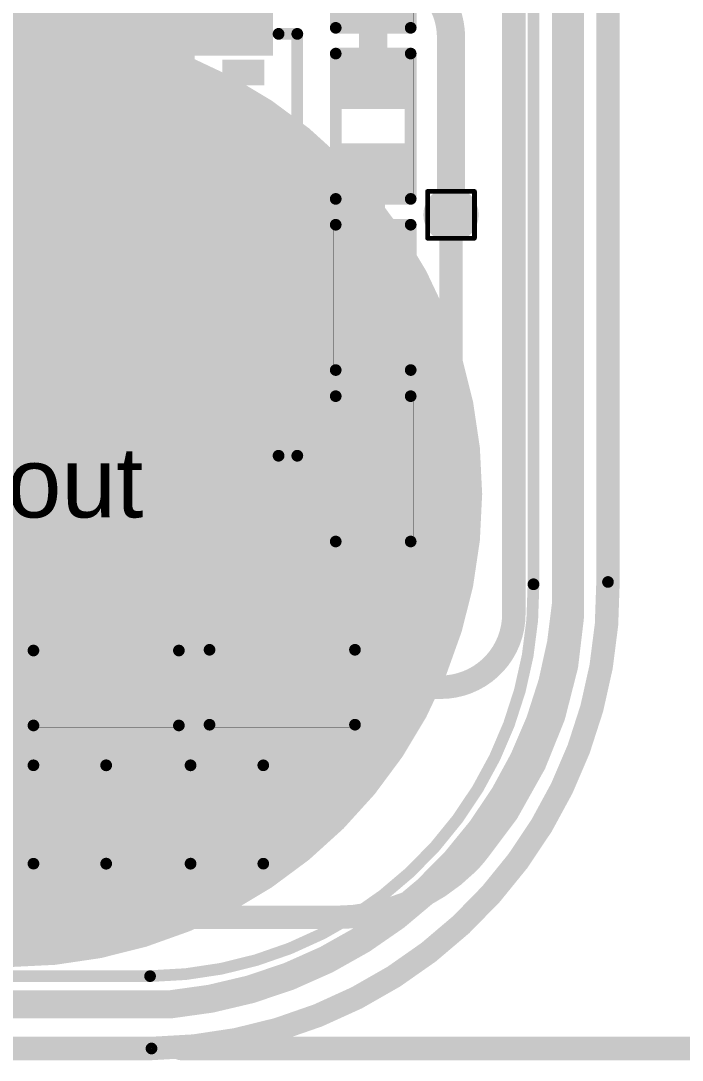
# Model space of a CAD drawing. Header units: inches. Extents: x 3 to 457, y -41 to 239.
# Drawn here: x 216.36 to 223.52, y -2.87 to 8.4 of the extents above; entities that cross this region are included whole.
import ezdxf

# ---------------------------------------------------------------- set-up
doc = ezdxf.new("R2010")
doc.units = ezdxf.units.IN
for name, color, linetype in [('Board Outline', 216, 'Continuous'), ('Bottom Layer', 5, 'Continuous'), ('Bottom Overlay', 54, 'Continuous'), ('Bottom Paste', 16, 'Continuous'), ('Bottom Solder', 6, 'Continuous'), ('Dimension', 6, 'Continuous'), ('Drill Drawing', 1, 'Continuous'), ('Fabrication', 76, 'Continuous'), ('Top Layer', 1, 'Continuous'), ('Top Overlay', 2, 'Continuous'), ('Top Paste', 8, 'Continuous'), ('Top Solder', 216, 'Continuous'), ('Via Holes', 16, 'Continuous')]:
    doc.layers.add(name, color=color, linetype=linetype)
doc.styles.add('Arial', font='', dxfattribs={"height": 0.2})
doc.styles.get('Arial').set_extended_font_data('Arial')

# ---------------------------------------------------------------- blocks, each defined once
blk = doc.blocks.new('TSSOP_14_113')
at = {"layer": 'Top Layer'}
for points in [[(-3.65, 2.175), (-2.15, 2.175), (-2.15, 1.725), (-3.65, 1.725)], [(2.15, 2.175), (3.65, 2.175), (3.65, 1.725), (2.15, 1.725)], [(-3.65, 1.525), (-2.15, 1.525), (-2.15, 1.075), (-3.65, 1.075)], [(2.15, 1.525), (3.65, 1.525), (3.65, 1.075), (2.15, 1.075)], [(-3.65, 0.875), (-2.15, 0.875), (-2.15, 0.425), (-3.65, 0.425)], [(2.15, 0.875), (3.65, 0.875), (3.65, 0.425), (2.15, 0.425)], [(-3.65, 0.225), (-2.15, 0.225), (-2.15, -0.225), (-3.65, -0.225)], [(2.15, 0.225), (3.65, 0.225), (3.65, -0.225), (2.15, -0.225)], [(-3.65, -0.425), (-2.15, -0.425), (-2.15, -0.875), (-3.65, -0.875)], [(2.15, -0.425), (3.65, -0.425), (3.65, -0.875), (2.15, -0.875)], [(-3.65, -1.075), (-2.15, -1.075), (-2.15, -1.525), (-3.65, -1.525)], [(2.15, -1.075), (3.65, -1.075), (3.65, -1.525), (2.15, -1.525)], [(-3.65, -1.725), (-2.15, -1.725), (-2.15, -2.175), (-3.65, -2.175)], [(2.15, -1.725), (3.65, -1.725), (3.65, -2.175), (2.15, -2.175)]]:
    blk.add_hatch(color=1, dxfattribs=at).paths.add_polyline_path(points)
at = {"layer": 'Top Overlay'}
blk.add_hatch(color=2, dxfattribs=at).paths.add_polyline_path([(-2.005, 1.727), (-1.725, 1.727), (-1.725, 2.184), (-2.005, 2.184)])
at = {"layer": 'Top Paste'}
for points in [[(-3.65, 2.175), (-2.15, 2.175), (-2.15, 1.725), (-3.65, 1.725)], [(2.15, 2.175), (3.65, 2.175), (3.65, 1.725), (2.15, 1.725)], [(-3.65, 1.525), (-2.15, 1.525), (-2.15, 1.075), (-3.65, 1.075)], [(2.15, 1.525), (3.65, 1.525), (3.65, 1.075), (2.15, 1.075)], [(-3.65, 0.875), (-2.15, 0.875), (-2.15, 0.425), (-3.65, 0.425)], [(2.15, 0.875), (3.65, 0.875), (3.65, 0.425), (2.15, 0.425)], [(-3.65, 0.225), (-2.15, 0.225), (-2.15, -0.225), (-3.65, -0.225)], [(2.15, 0.225), (3.65, 0.225), (3.65, -0.225), (2.15, -0.225)], [(-3.65, -0.425), (-2.15, -0.425), (-2.15, -0.875), (-3.65, -0.875)], [(2.15, -0.425), (3.65, -0.425), (3.65, -0.875), (2.15, -0.875)], [(-3.65, -1.075), (-2.15, -1.075), (-2.15, -1.525), (-3.65, -1.525)], [(2.15, -1.075), (3.65, -1.075), (3.65, -1.525), (2.15, -1.525)], [(-3.65, -1.725), (-2.15, -1.725), (-2.15, -2.175), (-3.65, -2.175)], [(2.15, -1.725), (3.65, -1.725), (3.65, -2.175), (2.15, -2.175)]]:
    blk.add_hatch(color=8, dxfattribs=at).paths.add_polyline_path(points)
at = {"layer": 'Top Solder'}
for points in [[(-3.752, 2.277), (-2.048, 2.277), (-2.048, 1.623), (-3.752, 1.623)], [(2.048, 2.277), (3.752, 2.277), (3.752, 1.623), (2.048, 1.623)], [(-3.752, 1.627), (-2.048, 1.627), (-2.048, 0.973), (-3.752, 0.973)], [(2.048, 1.627), (3.752, 1.627), (3.752, 0.973), (2.048, 0.973)], [(-3.752, 0.977), (-2.048, 0.977), (-2.048, 0.323), (-3.752, 0.323)], [(2.048, 0.977), (3.752, 0.977), (3.752, 0.323), (2.048, 0.323)], [(-3.752, 0.327), (-2.048, 0.327), (-2.048, -0.327), (-3.752, -0.327)], [(2.048, 0.327), (3.752, 0.327), (3.752, -0.327), (2.048, -0.327)], [(-3.752, -0.323), (-2.048, -0.323), (-2.048, -0.977), (-3.752, -0.977)], [(2.048, -0.323), (3.752, -0.323), (3.752, -0.977), (2.048, -0.977)], [(-3.752, -0.973), (-2.048, -0.973), (-2.048, -1.627), (-3.752, -1.627)], [(2.048, -0.973), (3.752, -0.973), (3.752, -1.627), (2.048, -1.627)], [(-3.752, -1.623), (-2.048, -1.623), (-2.048, -2.277), (-3.752, -2.277)], [(2.048, -1.623), (3.752, -1.623), (3.752, -2.277), (2.048, -2.277)]]:
    blk.add_hatch(color=216, dxfattribs=at).paths.add_polyline_path(points)
at = {"layer": 'Top Overlay'}
for points in [[(2.288, 2.54, 0.127, 0.127, 0), (-2.284, 2.54, 0.127, 0.127, 0)], [(-2.284, 2.337, 0.127, 0.127, 0), (-2.284, 2.54, 0.127, 0.127, 0)], [(2.288, 2.337, 0.127, 0.127, 0), (2.288, 2.54, 0.127, 0.127, 0)], [(-3.884, 1.956, 0.2, 0.2, 0), (-4.011, 2.083, 0.2, 0.2, 0)], [(-4.011, 1.829, 0.2, 0.2, 0), (-4.011, 2.083, 0.2, 0.2, 0)], [(-4.011, 1.829, 0.2, 0.2, 0), (-3.884, 1.956, 0.2, 0.2, 0)], [(-2.284, -2.54, 0.127, 0.127, 0), (-2.284, -2.337, 0.127, 0.127, 0)], [(2.288, -2.54, 0.127, 0.127, 0), (2.288, -2.337, 0.127, 0.127, 0)], [(2.288, -2.54, 0.127, 0.127, 0), (-2.284, -2.54, 0.127, 0.127, 0)]]:
    blk.add_lwpolyline(points, format="xyseb", dxfattribs=at)
for points in [[(-2.316, 2.54, 0.0635, 0.0635, 1), (-2.252, 2.54, 0.0635, 0.0635, 1)], [(-2.316, 2.54, 0.0635, 0.0635, 1), (-2.252, 2.54, 0.0635, 0.0635, 1)], [(2.256, 2.54, 0.0635, 0.0635, 1), (2.32, 2.54, 0.0635, 0.0635, 1)], [(2.256, 2.54, 0.0635, 0.0635, 1), (2.32, 2.54, 0.0635, 0.0635, 1)], [(-2.316, 2.337, 0.0635, 0.0635, 1), (-2.252, 2.337, 0.0635, 0.0635, 1)], [(2.256, 2.337, 0.0635, 0.0635, 1), (2.32, 2.337, 0.0635, 0.0635, 1)], [(-4.061, 2.083, 0.1, 0.1, 1), (-3.961, 2.083, 0.1, 0.1, 1)], [(-4.061, 2.083, 0.1, 0.1, 1), (-3.961, 2.083, 0.1, 0.1, 1)], [(-3.934, 1.956, 0.1, 0.1, 1), (-3.834, 1.956, 0.1, 0.1, 1)], [(-3.934, 1.956, 0.1, 0.1, 1), (-3.834, 1.956, 0.1, 0.1, 1)], [(-4.061, 1.829, 0.1, 0.1, 1), (-3.961, 1.829, 0.1, 0.1, 1)], [(-4.061, 1.829, 0.1, 0.1, 1), (-3.961, 1.829, 0.1, 0.1, 1)], [(-2.316, -2.337, 0.0635, 0.0635, 1), (-2.252, -2.337, 0.0635, 0.0635, 1)], [(2.256, -2.337, 0.0635, 0.0635, 1), (2.32, -2.337, 0.0635, 0.0635, 1)], [(-2.316, -2.54, 0.0635, 0.0635, 1), (-2.252, -2.54, 0.0635, 0.0635, 1)], [(-2.316, -2.54, 0.0635, 0.0635, 1), (-2.252, -2.54, 0.0635, 0.0635, 1)], [(2.256, -2.54, 0.0635, 0.0635, 1), (2.32, -2.54, 0.0635, 0.0635, 1)], [(2.256, -2.54, 0.0635, 0.0635, 1), (2.32, -2.54, 0.0635, 0.0635, 1)]]:
    blk.add_lwpolyline(points, format="xyseb", close=True, dxfattribs=at)
blk = doc.blocks.new('R___0402_223')
at = {"layer": 'Top Layer'}
for points in [[(-0.699, -0.318), (-0.699, 0.318), (-0.241, 0.318), (-0.241, -0.318)], [(0.241, -0.318), (0.241, 0.318), (0.699, 0.318), (0.699, -0.318)]]:
    blk.add_hatch(color=1, dxfattribs=at).paths.add_polyline_path(points)
at = {"layer": 'Top Paste'}
for points in [[(-0.699, -0.318), (-0.699, 0.318), (-0.241, 0.318), (-0.241, -0.318)], [(0.241, -0.318), (0.241, 0.318), (0.699, 0.318), (0.699, -0.318)]]:
    blk.add_hatch(color=8, dxfattribs=at).paths.add_polyline_path(points)
at = {"layer": 'Top Solder'}
for points in [[(-0.754, -0.373), (-0.754, 0.373), (-0.186, 0.373), (-0.186, -0.373)], [(0.186, -0.373), (0.186, 0.373), (0.754, 0.373), (0.754, -0.373)]]:
    blk.add_hatch(color=216, dxfattribs=at).paths.add_polyline_path(points)
at = {"layer": 'Top Overlay'}
for points in [[(-0.787, -0.406, 0.127, 0.127, 0), (-0.787, 0.406, 0.127, 0.127, 0)], [(-0.787, 0.406, 0.127, 0.127, 0), (0.787, 0.406, 0.127, 0.127, 0)], [(0.787, -0.406, 0.127, 0.127, 0), (0.787, 0.406, 0.127, 0.127, 0)], [(-0.787, -0.406, 0.127, 0.127, 0), (0.787, -0.406, 0.127, 0.127, 0)], [(-0.813, -0.432, 0.00323, 0.00323, 0), (0.813, -0.432, 0.00323, 0.00323, 0)]]:
    blk.add_lwpolyline(points, format="xyseb", dxfattribs=at)
for points in [[(-0.819, 0.406, 0.0635, 0.0635, 1), (-0.756, 0.406, 0.0635, 0.0635, 1)], [(-0.819, 0.406, 0.0635, 0.0635, 1), (-0.756, 0.406, 0.0635, 0.0635, 1)], [(0.756, 0.406, 0.0635, 0.0635, 1), (0.819, 0.406, 0.0635, 0.0635, 1)], [(0.756, 0.406, 0.0635, 0.0635, 1), (0.819, 0.406, 0.0635, 0.0635, 1)], [(-0.819, -0.406, 0.0635, 0.0635, 1), (-0.756, -0.406, 0.0635, 0.0635, 1)], [(-0.819, -0.406, 0.0635, 0.0635, 1), (-0.756, -0.406, 0.0635, 0.0635, 1)], [(-0.814, -0.432, 0.00161, 0.00161, 1), (-0.812, -0.432, 0.00161, 0.00161, 1)], [(0.756, -0.406, 0.0635, 0.0635, 1), (0.819, -0.406, 0.0635, 0.0635, 1)], [(0.756, -0.406, 0.0635, 0.0635, 1), (0.819, -0.406, 0.0635, 0.0635, 1)], [(0.812, -0.432, 0.00161, 0.00161, 1), (0.814, -0.432, 0.00161, 0.00161, 1)]]:
    blk.add_lwpolyline(points, format="xyseb", close=True, dxfattribs=at)
blk = doc.blocks.new('R___0402_224')
at = {"layer": 'Top Layer'}
for points in [[(-0.699, -0.318), (-0.699, 0.318), (-0.241, 0.318), (-0.241, -0.318)], [(0.241, -0.318), (0.241, 0.318), (0.699, 0.318), (0.699, -0.318)]]:
    blk.add_hatch(color=1, dxfattribs=at).paths.add_polyline_path(points)
at = {"layer": 'Top Paste'}
for points in [[(-0.699, -0.318), (-0.699, 0.318), (-0.241, 0.318), (-0.241, -0.318)], [(0.241, -0.318), (0.241, 0.318), (0.699, 0.318), (0.699, -0.318)]]:
    blk.add_hatch(color=8, dxfattribs=at).paths.add_polyline_path(points)
at = {"layer": 'Top Solder'}
for points in [[(-0.754, -0.373), (-0.754, 0.373), (-0.186, 0.373), (-0.186, -0.373)], [(0.186, -0.373), (0.186, 0.373), (0.754, 0.373), (0.754, -0.373)]]:
    blk.add_hatch(color=216, dxfattribs=at).paths.add_polyline_path(points)
at = {"layer": 'Top Overlay'}
for points in [[(-0.787, 0.406, 0.127, 0.127, 0), (-0.787, -0.406, 0.127, 0.127, 0)], [(-0.787, 0.406, 0.127, 0.127, 0), (0.787, 0.406, 0.127, 0.127, 0)], [(0.787, 0.406, 0.127, 0.127, 0), (0.787, -0.406, 0.127, 0.127, 0)], [(-0.787, -0.406, 0.127, 0.127, 0), (0.787, -0.406, 0.127, 0.127, 0)], [(-0.813, -0.432, 0.00323, 0.00323, 0), (0.813, -0.432, 0.00323, 0.00323, 0)]]:
    blk.add_lwpolyline(points, format="xyseb", dxfattribs=at)
for points in [[(-0.819, 0.406, 0.0635, 0.0635, 1), (-0.756, 0.406, 0.0635, 0.0635, 1)], [(-0.819, 0.406, 0.0635, 0.0635, 1), (-0.756, 0.406, 0.0635, 0.0635, 1)], [(0.756, 0.406, 0.0635, 0.0635, 1), (0.819, 0.406, 0.0635, 0.0635, 1)], [(0.756, 0.406, 0.0635, 0.0635, 1), (0.819, 0.406, 0.0635, 0.0635, 1)], [(-0.819, -0.406, 0.0635, 0.0635, 1), (-0.756, -0.406, 0.0635, 0.0635, 1)], [(-0.819, -0.406, 0.0635, 0.0635, 1), (-0.756, -0.406, 0.0635, 0.0635, 1)], [(-0.814, -0.432, 0.00161, 0.00161, 1), (-0.812, -0.432, 0.00161, 0.00161, 1)], [(0.756, -0.406, 0.0635, 0.0635, 1), (0.819, -0.406, 0.0635, 0.0635, 1)], [(0.756, -0.406, 0.0635, 0.0635, 1), (0.819, -0.406, 0.0635, 0.0635, 1)], [(0.812, -0.432, 0.00161, 0.00161, 1), (0.814, -0.432, 0.00161, 0.00161, 1)]]:
    blk.add_lwpolyline(points, format="xyseb", close=True, dxfattribs=at)
blk = doc.blocks.new('R___0402_225')
at = {"layer": 'Top Layer'}
for points in [[(-0.699, -0.318), (-0.699, 0.318), (-0.241, 0.318), (-0.241, -0.318)], [(0.241, -0.318), (0.241, 0.318), (0.699, 0.318), (0.699, -0.318)]]:
    blk.add_hatch(color=1, dxfattribs=at).paths.add_polyline_path(points)
at = {"layer": 'Top Paste'}
for points in [[(-0.699, -0.318), (-0.699, 0.318), (-0.241, 0.318), (-0.241, -0.318)], [(0.241, -0.318), (0.241, 0.318), (0.699, 0.318), (0.699, -0.318)]]:
    blk.add_hatch(color=8, dxfattribs=at).paths.add_polyline_path(points)
at = {"layer": 'Top Solder'}
for points in [[(-0.754, -0.373), (-0.754, 0.373), (-0.186, 0.373), (-0.186, -0.373)], [(0.186, -0.373), (0.186, 0.373), (0.754, 0.373), (0.754, -0.373)]]:
    blk.add_hatch(color=216, dxfattribs=at).paths.add_polyline_path(points)
at = {"layer": 'Top Overlay'}
for points in [[(-0.787, -0.406, 0.127, 0.127, 0), (-0.787, 0.406, 0.127, 0.127, 0)], [(-0.787, 0.406, 0.127, 0.127, 0), (0.787, 0.406, 0.127, 0.127, 0)], [(0.787, -0.406, 0.127, 0.127, 0), (0.787, 0.406, 0.127, 0.127, 0)], [(-0.787, -0.406, 0.127, 0.127, 0), (0.787, -0.406, 0.127, 0.127, 0)], [(-0.813, -0.432, 0.00323, 0.00323, 0), (0.813, -0.432, 0.00323, 0.00323, 0)]]:
    blk.add_lwpolyline(points, format="xyseb", dxfattribs=at)
for points in [[(-0.819, 0.406, 0.0635, 0.0635, 1), (-0.756, 0.406, 0.0635, 0.0635, 1)], [(-0.819, 0.406, 0.0635, 0.0635, 1), (-0.756, 0.406, 0.0635, 0.0635, 1)], [(0.756, 0.406, 0.0635, 0.0635, 1), (0.819, 0.406, 0.0635, 0.0635, 1)], [(0.756, 0.406, 0.0635, 0.0635, 1), (0.819, 0.406, 0.0635, 0.0635, 1)], [(-0.819, -0.406, 0.0635, 0.0635, 1), (-0.756, -0.406, 0.0635, 0.0635, 1)], [(-0.819, -0.406, 0.0635, 0.0635, 1), (-0.756, -0.406, 0.0635, 0.0635, 1)], [(-0.814, -0.432, 0.00161, 0.00161, 1), (-0.812, -0.432, 0.00161, 0.00161, 1)], [(0.756, -0.406, 0.0635, 0.0635, 1), (0.819, -0.406, 0.0635, 0.0635, 1)], [(0.756, -0.406, 0.0635, 0.0635, 1), (0.819, -0.406, 0.0635, 0.0635, 1)], [(0.812, -0.432, 0.00161, 0.00161, 1), (0.814, -0.432, 0.00161, 0.00161, 1)]]:
    blk.add_lwpolyline(points, format="xyseb", close=True, dxfattribs=at)
blk = doc.blocks.new('R___0402_229')
at = {"layer": 'Top Layer'}
for points in [[(-0.699, -0.318), (-0.699, 0.318), (-0.241, 0.318), (-0.241, -0.318)], [(0.241, -0.318), (0.241, 0.318), (0.699, 0.318), (0.699, -0.318)]]:
    blk.add_hatch(color=1, dxfattribs=at).paths.add_polyline_path(points)
at = {"layer": 'Top Paste'}
for points in [[(-0.699, -0.318), (-0.699, 0.318), (-0.241, 0.318), (-0.241, -0.318)], [(0.241, -0.318), (0.241, 0.318), (0.699, 0.318), (0.699, -0.318)]]:
    blk.add_hatch(color=8, dxfattribs=at).paths.add_polyline_path(points)
at = {"layer": 'Top Solder'}
for points in [[(-0.754, -0.373), (-0.754, 0.373), (-0.186, 0.373), (-0.186, -0.373)], [(0.186, -0.373), (0.186, 0.373), (0.754, 0.373), (0.754, -0.373)]]:
    blk.add_hatch(color=216, dxfattribs=at).paths.add_polyline_path(points)
at = {"layer": 'Top Overlay'}
for points in [[(-0.787, 0.406, 0.127, 0.127, 0), (-0.787, -0.406, 0.127, 0.127, 0)], [(-0.787, 0.406, 0.127, 0.127, 0), (0.787, 0.406, 0.127, 0.127, 0)], [(0.787, 0.406, 0.127, 0.127, 0), (0.787, -0.406, 0.127, 0.127, 0)], [(-0.787, -0.406, 0.127, 0.127, 0), (0.787, -0.406, 0.127, 0.127, 0)], [(-0.813, -0.432, 0.00323, 0.00323, 0), (0.813, -0.432, 0.00323, 0.00323, 0)]]:
    blk.add_lwpolyline(points, format="xyseb", dxfattribs=at)
for points in [[(-0.819, 0.406, 0.0635, 0.0635, 1), (-0.756, 0.406, 0.0635, 0.0635, 1)], [(-0.819, 0.406, 0.0635, 0.0635, 1), (-0.756, 0.406, 0.0635, 0.0635, 1)], [(0.756, 0.406, 0.0635, 0.0635, 1), (0.819, 0.406, 0.0635, 0.0635, 1)], [(0.756, 0.406, 0.0635, 0.0635, 1), (0.819, 0.406, 0.0635, 0.0635, 1)], [(-0.819, -0.406, 0.0635, 0.0635, 1), (-0.756, -0.406, 0.0635, 0.0635, 1)], [(-0.819, -0.406, 0.0635, 0.0635, 1), (-0.756, -0.406, 0.0635, 0.0635, 1)], [(-0.814, -0.432, 0.00161, 0.00161, 1), (-0.812, -0.432, 0.00161, 0.00161, 1)], [(0.756, -0.406, 0.0635, 0.0635, 1), (0.819, -0.406, 0.0635, 0.0635, 1)], [(0.756, -0.406, 0.0635, 0.0635, 1), (0.819, -0.406, 0.0635, 0.0635, 1)], [(0.812, -0.432, 0.00161, 0.00161, 1), (0.814, -0.432, 0.00161, 0.00161, 1)]]:
    blk.add_lwpolyline(points, format="xyseb", close=True, dxfattribs=at)
blk = doc.blocks.new('R___0402_230')
at = {"layer": 'Top Layer'}
for points in [[(-0.699, -0.318), (-0.699, 0.317), (-0.241, 0.317), (-0.241, -0.318)], [(0.241, -0.318), (0.241, 0.317), (0.699, 0.317), (0.699, -0.318)]]:
    blk.add_hatch(color=1, dxfattribs=at).paths.add_polyline_path(points)
at = {"layer": 'Top Paste'}
for points in [[(-0.699, -0.318), (-0.699, 0.317), (-0.241, 0.317), (-0.241, -0.318)], [(0.241, -0.318), (0.241, 0.317), (0.699, 0.317), (0.699, -0.318)]]:
    blk.add_hatch(color=8, dxfattribs=at).paths.add_polyline_path(points)
at = {"layer": 'Top Solder'}
for points in [[(-0.754, -0.373), (-0.754, 0.373), (-0.186, 0.373), (-0.186, -0.373)], [(0.186, -0.373), (0.186, 0.373), (0.754, 0.373), (0.754, -0.373)]]:
    blk.add_hatch(color=216, dxfattribs=at).paths.add_polyline_path(points)
at = {"layer": 'Top Overlay'}
for points in [[(0.787, 0.406, 0.127, 0.127, 0), (-0.787, 0.406, 0.127, 0.127, 0)], [(-0.787, -0.406, 0.127, 0.127, 0), (-0.787, 0.406, 0.127, 0.127, 0)], [(0.787, -0.406, 0.127, 0.127, 0), (0.787, 0.406, 0.127, 0.127, 0)], [(0.787, -0.406, 0.127, 0.127, 0), (-0.787, -0.406, 0.127, 0.127, 0)], [(0.813, -0.432, 0.00323, 0.00323, 0), (-0.813, -0.432, 0.00323, 0.00323, 0)]]:
    blk.add_lwpolyline(points, format="xyseb", dxfattribs=at)
for points in [[(-0.819, 0.406, 0.0635, 0.0635, 1), (-0.756, 0.406, 0.0635, 0.0635, 1)], [(-0.819, 0.406, 0.0635, 0.0635, 1), (-0.756, 0.406, 0.0635, 0.0635, 1)], [(0.756, 0.406, 0.0635, 0.0635, 1), (0.819, 0.406, 0.0635, 0.0635, 1)], [(0.756, 0.406, 0.0635, 0.0635, 1), (0.819, 0.406, 0.0635, 0.0635, 1)], [(-0.819, -0.406, 0.0635, 0.0635, 1), (-0.756, -0.406, 0.0635, 0.0635, 1)], [(-0.819, -0.406, 0.0635, 0.0635, 1), (-0.756, -0.406, 0.0635, 0.0635, 1)], [(-0.814, -0.432, 0.00161, 0.00161, 1), (-0.812, -0.432, 0.00161, 0.00161, 1)], [(0.756, -0.406, 0.0635, 0.0635, 1), (0.819, -0.406, 0.0635, 0.0635, 1)], [(0.756, -0.406, 0.0635, 0.0635, 1), (0.819, -0.406, 0.0635, 0.0635, 1)], [(0.812, -0.432, 0.00161, 0.00161, 1), (0.814, -0.432, 0.00161, 0.00161, 1)]]:
    blk.add_lwpolyline(points, format="xyseb", close=True, dxfattribs=at)
blk = doc.blocks.new('R___0402_233')
at = {"layer": 'Top Layer'}
for points in [[(-0.699, -0.318), (-0.699, 0.318), (-0.241, 0.318), (-0.241, -0.318)], [(0.241, -0.318), (0.241, 0.318), (0.699, 0.318), (0.699, -0.318)]]:
    blk.add_hatch(color=1, dxfattribs=at).paths.add_polyline_path(points)
at = {"layer": 'Top Paste'}
for points in [[(-0.699, -0.318), (-0.699, 0.318), (-0.241, 0.318), (-0.241, -0.318)], [(0.241, -0.318), (0.241, 0.318), (0.699, 0.318), (0.699, -0.318)]]:
    blk.add_hatch(color=8, dxfattribs=at).paths.add_polyline_path(points)
at = {"layer": 'Top Solder'}
for points in [[(-0.754, -0.373), (-0.754, 0.373), (-0.186, 0.373), (-0.186, -0.373)], [(0.186, -0.373), (0.186, 0.373), (0.754, 0.373), (0.754, -0.373)]]:
    blk.add_hatch(color=216, dxfattribs=at).paths.add_polyline_path(points)
at = {"layer": 'Top Overlay'}
for points in [[(-0.787, 0.406, 0.127, 0.127, 0), (-0.787, -0.406, 0.127, 0.127, 0)], [(-0.787, 0.406, 0.127, 0.127, 0), (0.787, 0.406, 0.127, 0.127, 0)], [(0.787, 0.406, 0.127, 0.127, 0), (0.787, -0.406, 0.127, 0.127, 0)], [(-0.787, -0.406, 0.127, 0.127, 0), (0.787, -0.406, 0.127, 0.127, 0)], [(-0.813, -0.432, 0.00323, 0.00323, 0), (0.813, -0.432, 0.00323, 0.00323, 0)]]:
    blk.add_lwpolyline(points, format="xyseb", dxfattribs=at)
for points in [[(-0.819, 0.406, 0.0635, 0.0635, 1), (-0.756, 0.406, 0.0635, 0.0635, 1)], [(-0.819, 0.406, 0.0635, 0.0635, 1), (-0.756, 0.406, 0.0635, 0.0635, 1)], [(0.756, 0.406, 0.0635, 0.0635, 1), (0.819, 0.406, 0.0635, 0.0635, 1)], [(0.756, 0.406, 0.0635, 0.0635, 1), (0.819, 0.406, 0.0635, 0.0635, 1)], [(-0.819, -0.406, 0.0635, 0.0635, 1), (-0.756, -0.406, 0.0635, 0.0635, 1)], [(-0.819, -0.406, 0.0635, 0.0635, 1), (-0.756, -0.406, 0.0635, 0.0635, 1)], [(-0.814, -0.432, 0.00161, 0.00161, 1), (-0.812, -0.432, 0.00161, 0.00161, 1)], [(0.756, -0.406, 0.0635, 0.0635, 1), (0.819, -0.406, 0.0635, 0.0635, 1)], [(0.756, -0.406, 0.0635, 0.0635, 1), (0.819, -0.406, 0.0635, 0.0635, 1)], [(0.812, -0.432, 0.00161, 0.00161, 1), (0.814, -0.432, 0.00161, 0.00161, 1)]]:
    blk.add_lwpolyline(points, format="xyseb", close=True, dxfattribs=at)
blk = doc.blocks.new('SEMG_PAD_B_247')
at = {"layer": 'Bottom Layer'}
h = blk.add_hatch(color=5, dxfattribs=at)
edge = h.paths.add_edge_path()
edge.add_arc((0, 9.987), 5, 0, 360)
at = {"layer": 'Bottom Paste'}
h = blk.add_hatch(color=16, dxfattribs=at)
edge = h.paths.add_edge_path()
edge.add_arc((0, 9.987), 5, 0, 360)
at = {"layer": 'Bottom Solder'}
h = blk.add_hatch(color=6, dxfattribs=at)
edge = h.paths.add_edge_path()
edge.add_arc((0, 9.987), 5.102, 0, 360)
at = {"layer": 'Bottom Overlay'}
for points in [[(-5.683, 10.966, 0.127, 0.127, -0.414214), (-1.531, 15.213, 0.127, 0.127, 0)], [(1.531, 15.213, 0.127, 0.127, 0), (-1.531, 15.213, 0.127, 0.127, 0)], [(-5.683, 10.966, 0.127, 0.127, 0), (-5.683, -10.966, 0.127, 0.127, 0)]]:
    blk.add_lwpolyline(points, format="xyseb", dxfattribs=at)
for points in [[(-1.562, 15.213, 0.0635, 0.0635, 1), (-1.499, 15.213, 0.0635, 0.0635, 1)], [(-1.562, 15.213, 0.0635, 0.0635, 1), (-1.499, 15.213, 0.0635, 0.0635, 1)], [(-5.715, 10.966, 0.0635, 0.0635, 1), (-5.651, 10.966, 0.0635, 0.0635, 1)], [(-5.715, 10.966, 0.0635, 0.0635, 1), (-5.651, 10.966, 0.0635, 0.0635, 1)]]:
    blk.add_lwpolyline(points, format="xyseb", close=True, dxfattribs=at)
blk = doc.blocks.new('C___0603_293')
at = {"layer": 'Top Layer'}
for points in [[(-0.381, 0.445), (-0.381, -0.445), (-1.143, -0.445), (-1.143, 0.445)], [(1.143, 0.445), (1.143, -0.445), (0.381, -0.445), (0.381, 0.445)]]:
    blk.add_hatch(color=1, dxfattribs=at).paths.add_polyline_path(points)
at = {"layer": 'Top Paste'}
for points in [[(-0.381, 0.445), (-0.381, -0.445), (-1.143, -0.445), (-1.143, 0.445)], [(1.143, 0.445), (1.143, -0.445), (0.381, -0.445), (0.381, 0.445)]]:
    blk.add_hatch(color=8, dxfattribs=at).paths.add_polyline_path(points)
at = {"layer": 'Top Solder'}
for points in [[(-0.321, 0.504), (-0.321, -0.504), (-1.203, -0.504), (-1.203, 0.504)], [(1.203, 0.504), (1.203, -0.504), (0.321, -0.504), (0.321, 0.504)]]:
    blk.add_hatch(color=216, dxfattribs=at).paths.add_polyline_path(points)
at = {"layer": 'Top Overlay'}
for points in [[(-1.245, -0.533, 0.127, 0.127, 0), (-1.245, 0.533, 0.127, 0.127, 0)], [(-1.245, 0.533, 0.127, 0.127, 0), (-0.457, 0.533, 0.127, 0.127, 0)], [(0.457, 0.533, 0.127, 0.127, 0), (1.245, 0.533, 0.127, 0.127, 0)], [(1.245, -0.533, 0.127, 0.127, 0), (1.245, 0.533, 0.127, 0.127, 0)], [(-1.245, -0.533, 0.127, 0.127, 0), (-0.457, -0.533, 0.127, 0.127, 0)], [(0.457, -0.533, 0.127, 0.127, 0), (1.245, -0.533, 0.127, 0.127, 0)]]:
    blk.add_lwpolyline(points, format="xyseb", dxfattribs=at)
for points in [[(-1.276, 0.533, 0.0635, 0.0635, 1), (-1.213, 0.533, 0.0635, 0.0635, 1)], [(-1.276, 0.533, 0.0635, 0.0635, 1), (-1.213, 0.533, 0.0635, 0.0635, 1)], [(-0.489, 0.533, 0.0635, 0.0635, 1), (-0.425, 0.533, 0.0635, 0.0635, 1)], [(0.425, 0.533, 0.0635, 0.0635, 1), (0.489, 0.533, 0.0635, 0.0635, 1)], [(1.213, 0.533, 0.0635, 0.0635, 1), (1.276, 0.533, 0.0635, 0.0635, 1)], [(1.213, 0.533, 0.0635, 0.0635, 1), (1.276, 0.533, 0.0635, 0.0635, 1)], [(-1.276, -0.533, 0.0635, 0.0635, 1), (-1.213, -0.533, 0.0635, 0.0635, 1)], [(-1.276, -0.533, 0.0635, 0.0635, 1), (-1.213, -0.533, 0.0635, 0.0635, 1)], [(-0.489, -0.533, 0.0635, 0.0635, 1), (-0.425, -0.533, 0.0635, 0.0635, 1)], [(0.425, -0.533, 0.0635, 0.0635, 1), (0.489, -0.533, 0.0635, 0.0635, 1)], [(1.213, -0.533, 0.0635, 0.0635, 1), (1.276, -0.533, 0.0635, 0.0635, 1)], [(1.213, -0.533, 0.0635, 0.0635, 1), (1.276, -0.533, 0.0635, 0.0635, 1)]]:
    blk.add_lwpolyline(points, format="xyseb", close=True, dxfattribs=at)

msp = doc.modelspace()

# ---------------------------------------------------------------- hatches: boundary and pattern name
at = {"layer": 'Bottom Layer'}
h = msp.add_hatch(color=5, dxfattribs=at)
edge = h.paths.add_edge_path()
edge.add_arc((221.019, 6.296), 0.3, 0, 360)
at = {"layer": 'Top Layer'}
h = msp.add_hatch(color=1, dxfattribs=at)
edge = h.paths.add_edge_path()
edge.add_arc((221.019, 6.296), 0.3, 0, 360)
at = {"layer": 'Via Holes'}
h = msp.add_hatch(color=7, dxfattribs=at)
edge = h.paths.add_edge_path()
edge.add_arc((221.019, 6.296), 0.15, 0, 360)

# ---------------------------------------------------------------- linework, layer by layer
at = {"layer": 'Board Outline'}
for points in [[(222.712, 24.21, 0.127, 0.127, 0), (222.719, 2.317, 0.127, 0.127, 0)], [(222.719, 2.317, 0.127, 0.127, -0.414214), (217.775, -2.739, 0.127, 0.127, 0)], [(214.696, -2.739, 0.127, 0.127, 0), (217.775, -2.739, 0.127, 0.127, 0)]]:
    msp.add_lwpolyline(points, format="xyseb", dxfattribs=at)
for points in [[(222.687, 2.317, 0.0635, 0.0635, 1), (222.75, 2.317, 0.0635, 0.0635, 1)], [(222.687, 2.317, 0.0635, 0.0635, 1), (222.75, 2.317, 0.0635, 0.0635, 1)], [(217.743, -2.739, 0.0635, 0.0635, 1), (217.807, -2.739, 0.0635, 0.0635, 1)], [(217.743, -2.739, 0.0635, 0.0635, 1), (217.807, -2.739, 0.0635, 0.0635, 1)]]:
    msp.add_lwpolyline(points, format="xyseb", close=True, dxfattribs=at)
at = {"layer": 'Bottom Layer'}
for points in [[(222.266, 2.093, 0.305, 0.305, 0), (222.266, 13.245, 0.305, 0.305, 0)], [(220.218, 9.017, 0.305, 0.305, -0.414214), (221.019, 8.216, 0.305, 0.305, 0)], [(221.019, 6.296, 0.305, 0.305, 0), (221.019, 8.216, 0.305, 0.305, 0)], [(222.266, 2.093, 0.305, 0.305, -0.365519), (217.976, -2.261, 0.305, 0.305, 0)], [(214.955, -2.261, 0.305, 0.305, 0), (217.976, -2.261, 0.305, 0.305, 0)]]:
    msp.add_lwpolyline(points, format="xyseb", dxfattribs=at)
for points in [[(220.942, 8.216, 0.152, 0.152, 1), (221.095, 8.216, 0.152, 0.152, 1)], [(220.942, 8.216, 0.152, 0.152, 1), (221.095, 8.216, 0.152, 0.152, 1)], [(220.942, 6.296, 0.152, 0.152, 1), (221.095, 6.296, 0.152, 0.152, 1)], [(222.19, 2.093, 0.152, 0.152, 1), (222.342, 2.093, 0.152, 0.152, 1)], [(222.19, 2.093, 0.152, 0.152, 1), (222.342, 2.093, 0.152, 0.152, 1)], [(217.9, -2.261, 0.152, 0.152, 1), (218.052, -2.261, 0.152, 0.152, 1)], [(217.9, -2.261, 0.152, 0.152, 1), (218.052, -2.261, 0.152, 0.152, 1)]]:
    msp.add_lwpolyline(points, format="xyseb", close=True, dxfattribs=at)
at = {"layer": 'Dimension'}
msp.add_lwpolyline([(218.093, -2.739, 0.254, 0.254, 0), (250.342, -2.739, 0.254, 0.254, 0)], format="xyseb", dxfattribs=at)
msp.add_lwpolyline([(218.029, -2.739, 0.127, 0.127, 1), (218.156, -2.739, 0.127, 0.127, 1)], format="xyseb", close=True, dxfattribs=at)
at = {"layer": 'Drill Drawing'}
for points in [[(220.765, 6.55, 0.0508, 0.0508, 0), (221.273, 6.55, 0.0508, 0.0508, 0)], [(220.765, 6.042, 0.0508, 0.0508, 0), (220.765, 6.55, 0.0508, 0.0508, 0)], [(221.273, 6.042, 0.0508, 0.0508, 0), (221.273, 6.55, 0.0508, 0.0508, 0)], [(220.765, 6.042, 0.0508, 0.0508, 0), (221.273, 6.042, 0.0508, 0.0508, 0)]]:
    msp.add_lwpolyline(points, format="xyseb", dxfattribs=at)
for points in [[(220.752, 6.55, 0.0254, 0.0254, 1), (220.777, 6.55, 0.0254, 0.0254, 1)], [(220.752, 6.55, 0.0254, 0.0254, 1), (220.777, 6.55, 0.0254, 0.0254, 1)], [(221.26, 6.55, 0.0254, 0.0254, 1), (221.285, 6.55, 0.0254, 0.0254, 1)], [(221.26, 6.55, 0.0254, 0.0254, 1), (221.285, 6.55, 0.0254, 0.0254, 1)], [(220.752, 6.042, 0.0254, 0.0254, 1), (220.777, 6.042, 0.0254, 0.0254, 1)], [(220.752, 6.042, 0.0254, 0.0254, 1), (220.777, 6.042, 0.0254, 0.0254, 1)], [(221.26, 6.042, 0.0254, 0.0254, 1), (221.285, 6.042, 0.0254, 0.0254, 1)], [(221.26, 6.042, 0.0254, 0.0254, 1), (221.285, 6.042, 0.0254, 0.0254, 1)]]:
    msp.add_lwpolyline(points, format="xyseb", close=True, dxfattribs=at)
at = {"layer": 'Fabrication'}
for points in [[(222.719, 24.173, 0.254, 0.254, 0), (222.719, 2.317, 0.254, 0.254, 0)], [(222.719, 2.317, 0.254, 0.254, -0.414214), (217.775, -2.739, 0.254, 0.254, 0)], [(214.696, -2.739, 0.254, 0.254, 0), (217.775, -2.739, 0.254, 0.254, 0)]]:
    msp.add_lwpolyline(points, format="xyseb", dxfattribs=at)
for points in [[(221.229, 3.27, 0.254, 0.254, 1), (211.229, 3.27, 0.254, 0.254, 1)], [(221.166, 3.27, 0.127, 0.127, 1), (221.293, 3.27, 0.127, 0.127, 1)], [(222.655, 2.317, 0.127, 0.127, 1), (222.782, 2.317, 0.127, 0.127, 1)], [(222.655, 2.317, 0.127, 0.127, 1), (222.782, 2.317, 0.127, 0.127, 1)], [(217.712, -2.739, 0.127, 0.127, 1), (217.839, -2.739, 0.127, 0.127, 1)], [(217.712, -2.739, 0.127, 0.127, 1), (217.839, -2.739, 0.127, 0.127, 1)]]:
    msp.add_lwpolyline(points, format="xyseb", close=True, dxfattribs=at)
at = {"layer": 'Top Layer'}
for points in [[(222.331, 1.943, 0.254, 0.254, 0), (222.331, 12.178, 0.254, 0.254, 0)], [(221.699, 1.969, 0.254, 0.254, 0), (221.699, 11.41, 0.254, 0.254, 0)], [(217.464, 7.256, 0.254, 0.254, 0), (217.464, 8.873, 0.254, 0.254, 0)], [(218.114, 6.296, 0.254, 0.254, 0), (218.114, 8.873, 0.254, 0.254, 0)], [(220.176, 7.726, 0.305, 0.305, 0), (220.176, 8.64, 0.305, 0.305, 0)], [(217.464, 7.256, 0.254, 0.254, -0.414214), (217.066, 6.858, 0.254, 0.254, 0)], [(212.112, 6.858, 0.254, 0.254, 0), (217.066, 6.858, 0.254, 0.254, 0)], [(220.176, 6.787, 0.254, 0.254, 0), (220.307, 6.787, 0.254, 0.254, 0)], [(220.176, 5.871, 0.254, 0.254, 0), (220.176, 6.787, 0.254, 0.254, 0)], [(218.539, 5.871, 0.254, 0.254, -0.414214), (218.114, 6.296, 0.254, 0.254, 0)], [(221.019, 4.514, 0.254, 0.254, 0), (221.019, 6.296, 0.254, 0.254, 0)], [(218.539, 5.871, 0.254, 0.254, 0), (220.074, 5.871, 0.254, 0.254, 0)], [(216.164, 4.541, 0.254, 0.254, -0.414214), (216.555, 4.931, 0.254, 0.254, 0)], [(216.555, 4.931, 0.254, 0.254, 0), (219.152, 4.931, 0.254, 0.254, 0)], [(218.377, 4.931, 0.254, 0.254, -0.414214), (218.764, 4.543, 0.254, 0.254, 0)], [(218.764, 4.543, 0.254, 0.254, -0.414214), (219.152, 4.931, 0.254, 0.254, 0)], [(219.152, 4.931, 0.254, 0.254, 0), (220.176, 4.931, 0.254, 0.254, 0)], [(218.764, 3.327, 0.254, 0.254, 0), (218.764, 4.797, 0.254, 0.254, 0)], [(221.019, 4.514, 0.254, 0.254, -0.414214), (220.518, 4.013, 0.254, 0.254, 0)], [(220.163, 4.013, 0.254, 0.254, 0), (220.518, 4.013, 0.254, 0.254, 0)], [(216.814, 1.168, 0.254, 0.254, 0), (216.814, 3.073, 0.254, 0.254, 0)], [(217.464, 1.882, 0.254, 0.254, 0), (217.464, 3.073, 0.254, 0.254, 0)], [(218.114, 3.073, 0.381, 0.381, 0), (218.764, 3.073, 0.381, 0.381, 0)], [(218.764, 3.073, 0.254, 0.254, 0), (220.176, 3.073, 0.254, 0.254, 0)], [(221.699, 1.969, 0.254, 0.254, -0.414214), (220.906, 1.176, 0.254, 0.254, 0)], [(222.269, 1.409, 0.254, 0.254, 0), (222.329, 1.913, 0.254, 0.254, 0)], [(222.331, 1.943, 0.254, 0.254, -0.029593), (222.329, 1.913, 0.254, 0.254, 0)], [(217.563, 1.449, 0.254, 0.254, -0.111993), (217.464, 1.882, 0.254, 0.254, 0)], [(217.754, 1.176, 0.254, 0.254, -0.083597), (217.563, 1.449, 0.254, 0.254, 0)], [(222.129, 0.861, 0.254, 0.254, 0), (222.269, 1.409, 0.254, 0.254, 0)], [(216.814, 0.089, 0.254, 0.254, 0), (216.814, 1.168, 0.254, 0.254, 0)], [(217.758, 1.172, 0.254, 0.254, -0.001418), (217.754, 1.176, 0.254, 0.254, 0)], [(217.758, 1.172, 0.254, 0.254, 0), (218.59, 1.172, 0.254, 0.254, 0)], [(218.59, 1.172, 0.254, 0.254, 0), (218.594, 1.176, 0.254, 0.254, 0)], [(218.721, 0.015, 0.254, 0.254, 0), (218.721, 1.176, 0.254, 0.254, 0)], [(219.661, 1.176, 0.254, 0.254, 0), (220.906, 1.176, 0.254, 0.254, 0)], [(221.922, 0.347, 0.254, 0.254, 0), (222.129, 0.861, 0.254, 0.254, 0)], [(221.626, -0.181, 0.254, 0.254, 0), (221.922, 0.347, 0.254, 0.254, 0)], [(216.979, -0.076, 0.254, 0.254, -0.414214), (216.814, 0.089, 0.254, 0.254, 0)], [(218.503, 0.057, 0.254, 0.254, 0), (218.537, 0.057, 0.254, 0.254, 0)], [(218.503, -0.203, 0.254, 0.254, 0), (218.721, 0.015, 0.254, 0.254, 0)], [(216.979, -0.203, 0.254, 0.254, 0), (216.979, -0.076, 0.254, 0.254, 0)], [(216.979, -0.949, 0.254, 0.254, 0), (216.979, -0.203, 0.254, 0.254, 0)], [(221.319, -0.59, 0.254, 0.254, 0), (221.626, -0.181, 0.254, 0.254, 0)], [(221.319, -0.59, 0.254, 0.254, -0.03687), (221.193, -0.735, 0.254, 0.254, 0)], [(221.193, -0.735, 0.254, 0.254, -0.196681), (219.764, -1.319, 0.254, 0.254, 0)], [(217.349, -1.318, 0.254, 0.254, -0.414214), (216.979, -0.949, 0.254, 0.254, 0)], [(217.349, -1.318, 0.254, 0.254, 0), (219.764, -1.318, 0.254, 0.254, 0)]]:
    msp.add_lwpolyline(points, format="xyseb", dxfattribs=at)
for points in [[(220.1, 7.726, 0.152, 0.152, 1), (220.252, 7.726, 0.152, 0.152, 1)], [(217.401, 7.256, 0.127, 0.127, 1), (217.528, 7.256, 0.127, 0.127, 1)], [(217.401, 7.256, 0.127, 0.127, 1), (217.528, 7.256, 0.127, 0.127, 1)], [(217.002, 6.858, 0.127, 0.127, 1), (217.129, 6.858, 0.127, 0.127, 1)], [(217.002, 6.858, 0.127, 0.127, 1), (217.129, 6.858, 0.127, 0.127, 1)], [(220.113, 6.787, 0.127, 0.127, 1), (220.24, 6.787, 0.127, 0.127, 1)], [(220.113, 6.787, 0.127, 0.127, 1), (220.24, 6.787, 0.127, 0.127, 1)], [(220.244, 6.787, 0.127, 0.127, 1), (220.371, 6.787, 0.127, 0.127, 1)], [(218.051, 6.296, 0.127, 0.127, 1), (218.178, 6.296, 0.127, 0.127, 1)], [(218.051, 6.296, 0.127, 0.127, 1), (218.178, 6.296, 0.127, 0.127, 1)], [(220.955, 6.296, 0.127, 0.127, 1), (221.082, 6.296, 0.127, 0.127, 1)], [(218.476, 5.871, 0.127, 0.127, 1), (218.603, 5.871, 0.127, 0.127, 1)], [(218.476, 5.871, 0.127, 0.127, 1), (218.603, 5.871, 0.127, 0.127, 1)], [(220.011, 5.871, 0.127, 0.127, 1), (220.138, 5.871, 0.127, 0.127, 1)], [(220.113, 5.871, 0.127, 0.127, 1), (220.24, 5.871, 0.127, 0.127, 1)], [(216.491, 4.931, 0.127, 0.127, 1), (216.618, 4.931, 0.127, 0.127, 1)], [(216.491, 4.931, 0.127, 0.127, 1), (216.618, 4.931, 0.127, 0.127, 1)], [(218.313, 4.931, 0.127, 0.127, 1), (218.44, 4.931, 0.127, 0.127, 1)], [(219.089, 4.931, 0.127, 0.127, 1), (219.216, 4.931, 0.127, 0.127, 1)], [(219.089, 4.931, 0.127, 0.127, 1), (219.216, 4.931, 0.127, 0.127, 1)], [(219.089, 4.931, 0.127, 0.127, 1), (219.216, 4.931, 0.127, 0.127, 1)], [(220.113, 4.931, 0.127, 0.127, 1), (220.24, 4.931, 0.127, 0.127, 1)], [(218.701, 4.797, 0.127, 0.127, 1), (218.828, 4.797, 0.127, 0.127, 1)], [(218.701, 4.543, 0.127, 0.127, 1), (218.828, 4.543, 0.127, 0.127, 1)], [(218.701, 4.543, 0.127, 0.127, 1), (218.828, 4.543, 0.127, 0.127, 1)], [(220.955, 4.514, 0.127, 0.127, 1), (221.082, 4.514, 0.127, 0.127, 1)], [(220.955, 4.514, 0.127, 0.127, 1), (221.082, 4.514, 0.127, 0.127, 1)], [(220.1, 4.013, 0.127, 0.127, 1), (220.227, 4.013, 0.127, 0.127, 1)], [(220.455, 4.013, 0.127, 0.127, 1), (220.582, 4.013, 0.127, 0.127, 1)], [(220.455, 4.013, 0.127, 0.127, 1), (220.582, 4.013, 0.127, 0.127, 1)], [(218.701, 3.327, 0.127, 0.127, 1), (218.828, 3.327, 0.127, 0.127, 1)], [(216.751, 3.073, 0.127, 0.127, 1), (216.878, 3.073, 0.127, 0.127, 1)], [(217.401, 3.073, 0.127, 0.127, 1), (217.528, 3.073, 0.127, 0.127, 1)], [(218.019, 3.073, 0.191, 0.191, 1), (218.21, 3.073, 0.191, 0.191, 1)], [(218.669, 3.073, 0.191, 0.191, 1), (218.86, 3.073, 0.191, 0.191, 1)], [(218.701, 3.073, 0.127, 0.127, 1), (218.828, 3.073, 0.127, 0.127, 1)], [(220.113, 3.073, 0.127, 0.127, 1), (220.24, 3.073, 0.127, 0.127, 1)], [(221.635, 1.969, 0.127, 0.127, 1), (221.762, 1.969, 0.127, 0.127, 1)], [(221.635, 1.969, 0.127, 0.127, 1), (221.762, 1.969, 0.127, 0.127, 1)], [(222.266, 1.913, 0.127, 0.127, 1), (222.393, 1.913, 0.127, 0.127, 1)], [(222.266, 1.913, 0.127, 0.127, 1), (222.393, 1.913, 0.127, 0.127, 1)], [(222.268, 1.943, 0.127, 0.127, 1), (222.395, 1.943, 0.127, 0.127, 1)], [(222.268, 1.943, 0.127, 0.127, 1), (222.395, 1.943, 0.127, 0.127, 1)], [(217.401, 1.882, 0.127, 0.127, 1), (217.528, 1.882, 0.127, 0.127, 1)], [(217.401, 1.882, 0.127, 0.127, 1), (217.528, 1.882, 0.127, 0.127, 1)], [(217.499, 1.449, 0.127, 0.127, 1), (217.626, 1.449, 0.127, 0.127, 1)], [(217.499, 1.449, 0.127, 0.127, 1), (217.626, 1.449, 0.127, 0.127, 1)], [(222.205, 1.409, 0.127, 0.127, 1), (222.332, 1.409, 0.127, 0.127, 1)], [(222.205, 1.409, 0.127, 0.127, 1), (222.332, 1.409, 0.127, 0.127, 1)], [(216.751, 1.168, 0.127, 0.127, 1), (216.878, 1.168, 0.127, 0.127, 1)], [(216.751, 1.168, 0.127, 0.127, 1), (216.878, 1.168, 0.127, 0.127, 1)], [(217.691, 1.176, 0.127, 0.127, 1), (217.818, 1.176, 0.127, 0.127, 1)], [(217.691, 1.176, 0.127, 0.127, 1), (217.818, 1.176, 0.127, 0.127, 1)], [(217.695, 1.172, 0.127, 0.127, 1), (217.822, 1.172, 0.127, 0.127, 1)], [(217.695, 1.172, 0.127, 0.127, 1), (217.822, 1.172, 0.127, 0.127, 1)], [(218.527, 1.172, 0.127, 0.127, 1), (218.654, 1.172, 0.127, 0.127, 1)], [(218.527, 1.172, 0.127, 0.127, 1), (218.654, 1.172, 0.127, 0.127, 1)], [(218.531, 1.176, 0.127, 0.127, 1), (218.658, 1.176, 0.127, 0.127, 1)], [(218.658, 1.176, 0.127, 0.127, 1), (218.785, 1.176, 0.127, 0.127, 1)], [(219.598, 1.176, 0.127, 0.127, 1), (219.725, 1.176, 0.127, 0.127, 1)], [(220.842, 1.176, 0.127, 0.127, 1), (220.969, 1.176, 0.127, 0.127, 1)], [(220.842, 1.176, 0.127, 0.127, 1), (220.969, 1.176, 0.127, 0.127, 1)], [(222.065, 0.861, 0.127, 0.127, 1), (222.192, 0.861, 0.127, 0.127, 1)], [(222.065, 0.861, 0.127, 0.127, 1), (222.192, 0.861, 0.127, 0.127, 1)], [(221.859, 0.347, 0.127, 0.127, 1), (221.986, 0.347, 0.127, 0.127, 1)], [(221.859, 0.347, 0.127, 0.127, 1), (221.986, 0.347, 0.127, 0.127, 1)], [(216.751, 0.089, 0.127, 0.127, 1), (216.878, 0.089, 0.127, 0.127, 1)], [(216.751, 0.089, 0.127, 0.127, 1), (216.878, 0.089, 0.127, 0.127, 1)], [(218.44, 0.057, 0.127, 0.127, 1), (218.567, 0.057, 0.127, 0.127, 1)], [(218.474, 0.057, 0.127, 0.127, 1), (218.601, 0.057, 0.127, 0.127, 1)], [(218.658, 0.015, 0.127, 0.127, 1), (218.785, 0.015, 0.127, 0.127, 1)], [(218.658, 0.015, 0.127, 0.127, 1), (218.785, 0.015, 0.127, 0.127, 1)], [(216.916, -0.076, 0.127, 0.127, 1), (217.043, -0.076, 0.127, 0.127, 1)], [(216.916, -0.076, 0.127, 0.127, 1), (217.043, -0.076, 0.127, 0.127, 1)], [(216.916, -0.203, 0.127, 0.127, 1), (217.043, -0.203, 0.127, 0.127, 1)], [(216.916, -0.203, 0.127, 0.127, 1), (217.043, -0.203, 0.127, 0.127, 1)], [(218.44, -0.203, 0.127, 0.127, 1), (218.567, -0.203, 0.127, 0.127, 1)], [(221.562, -0.181, 0.127, 0.127, 1), (221.689, -0.181, 0.127, 0.127, 1)], [(221.562, -0.181, 0.127, 0.127, 1), (221.689, -0.181, 0.127, 0.127, 1)], [(221.256, -0.59, 0.127, 0.127, 1), (221.383, -0.59, 0.127, 0.127, 1)], [(221.256, -0.59, 0.127, 0.127, 1), (221.383, -0.59, 0.127, 0.127, 1)], [(221.129, -0.735, 0.127, 0.127, 1), (221.256, -0.735, 0.127, 0.127, 1)], [(221.129, -0.735, 0.127, 0.127, 1), (221.256, -0.735, 0.127, 0.127, 1)], [(216.916, -0.949, 0.127, 0.127, 1), (217.043, -0.949, 0.127, 0.127, 1)], [(216.916, -0.949, 0.127, 0.127, 1), (217.043, -0.949, 0.127, 0.127, 1)], [(217.285, -1.318, 0.127, 0.127, 1), (217.412, -1.318, 0.127, 0.127, 1)], [(217.285, -1.318, 0.127, 0.127, 1), (217.412, -1.318, 0.127, 0.127, 1)], [(219.7, -1.318, 0.127, 0.127, 1), (219.827, -1.318, 0.127, 0.127, 1)], [(219.7, -1.319, 0.127, 0.127, 1), (219.827, -1.319, 0.127, 0.127, 1)]]:
    msp.add_lwpolyline(points, format="xyseb", close=True, dxfattribs=at)

# ---------------------------------------------------------------- block references
for name, p, rotation in [('SEMG_PAD_B_247', (216.229, 13.258), 180), ('TSSOP_14_113', (216.814, 5.973), 270), ('R___0402_229', (220.176, 9.11), 90), ('R___0402_233', (220.176, 7.256), 90), ('R___0402_230', (220.176, 5.401), 270), ('R___0402_224', (220.176, 3.543), 90)]:
    msp.add_blockref(name, p, dxfattribs=dict(rotation=rotation))
for name, p in [('R___0402_223', (217.284, 1.168)), ('R___0402_225', (219.191, 1.176)), ('C___0603_293', (217.741, -0.203))]:
    msp.add_blockref(name, p)

# ---------------------------------------------------------------- texts
at = {"layer": 'Fabrication', "style": 'Arial'}
msp.add_text('Cut-out', height=0.762, dxfattribs=at).set_placement((214.197, 3.016))

doc.saveas('drawing.dxf')
